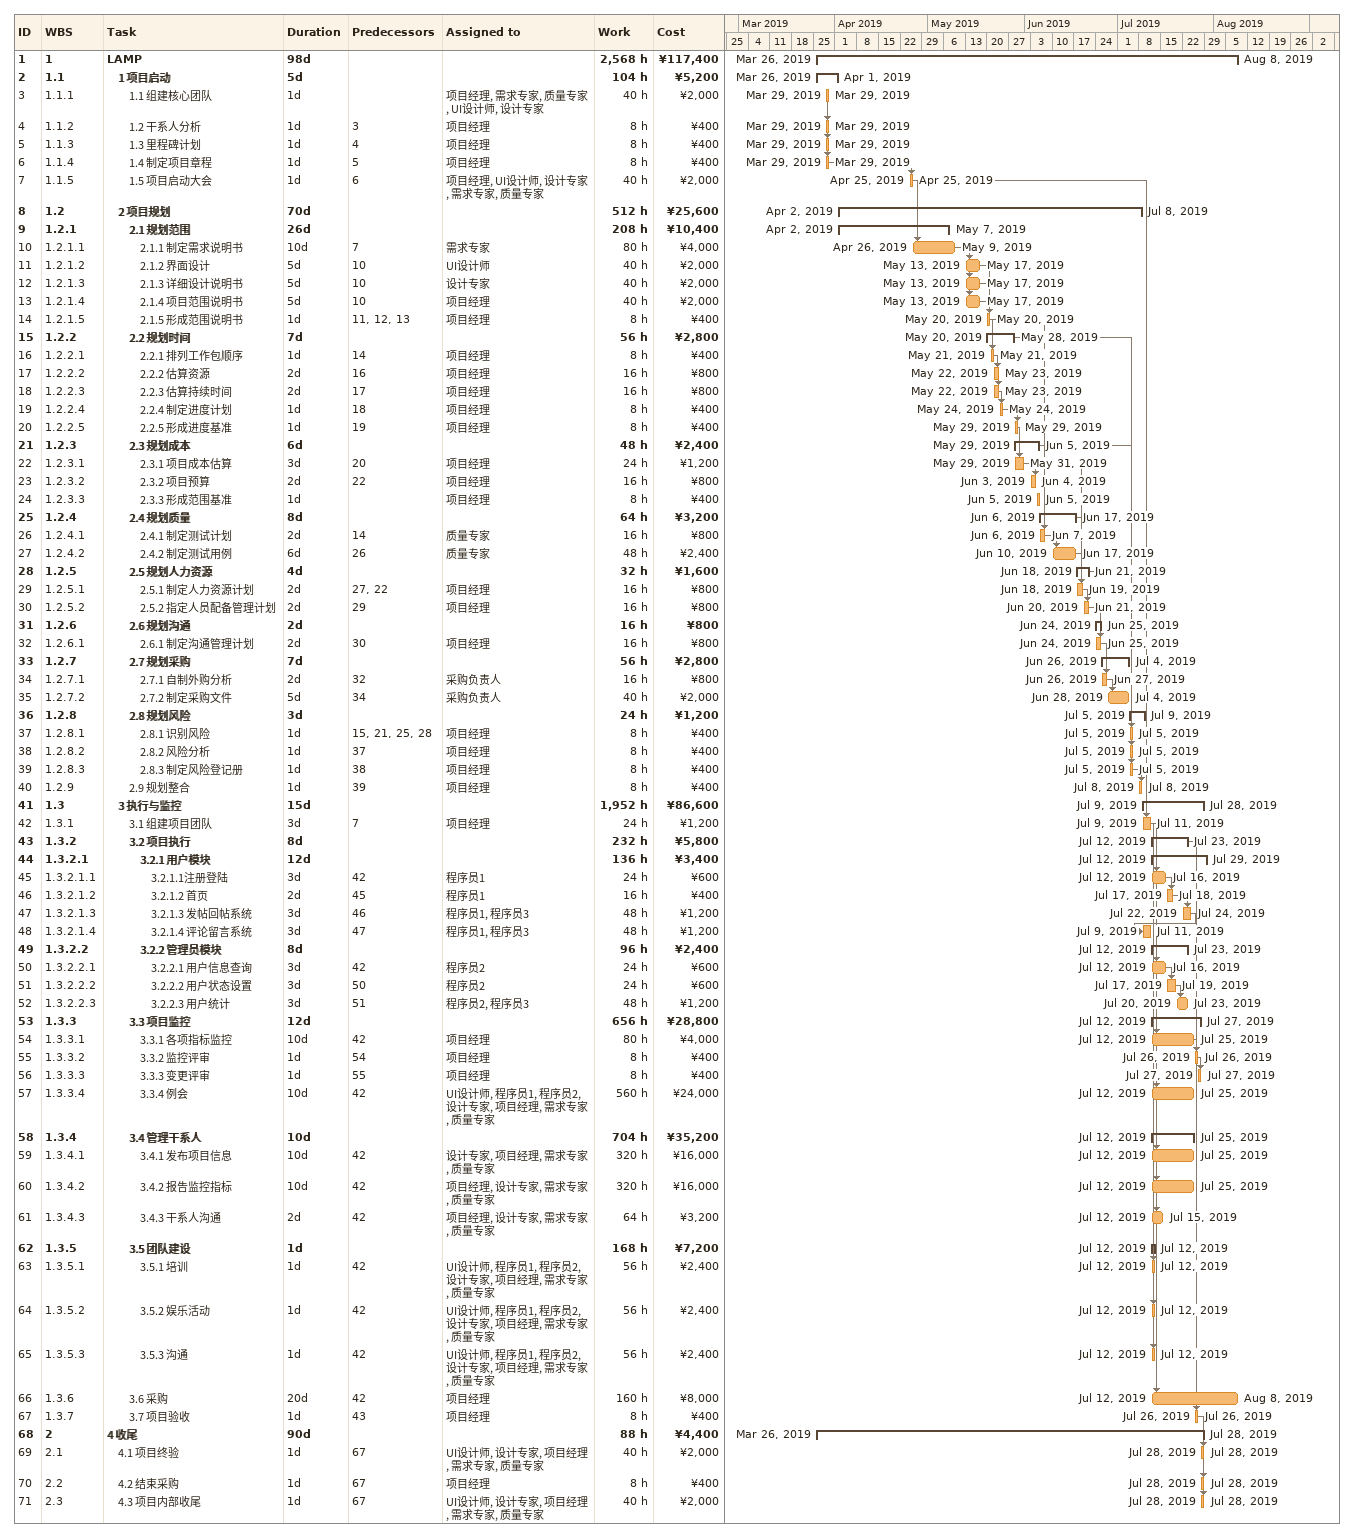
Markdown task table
| ID | WBS | Task | Duration | Start | Finish | Predecessors | Resources | Work (h) | Cost (¥) |
|---|---|---|---|---|---|---|---|---|---|
| 1 | 1 | **LAMP** | 98d | 2019-03-26 | 2019-08-08 |  |  | 2568 | 117400 |
| 2 | 1.1 | **1 项目启动** | 5d | 2019-03-26 | 2019-04-01 |  |  | 104 | 5200 |
| 3 | 1.1.1 | 1.1 组建核心团队 | 1d | 2019-03-29 | 2019-03-29 |  | 项目经理, 需求专家, 质量专家, UI设计师, 设计专家 | 40 | 2000 |
| 4 | 1.1.2 | 1.2 干系人分析 | 1d | 2019-03-29 | 2019-03-29 | 3 | 项目经理 | 8 | 400 |
| 5 | 1.1.3 | 1.3 里程碑计划 | 1d | 2019-03-29 | 2019-03-29 | 4 | 项目经理 | 8 | 400 |
| 6 | 1.1.4 | 1.4 制定项目章程 | 1d | 2019-03-29 | 2019-03-29 | 5 | 项目经理 | 8 | 400 |
| 7 | 1.1.5 | 1.5 项目启动大会 | 1d | 2019-04-25 | 2019-04-25 | 6 | 项目经理, UI设计师, 设计专家, 需求专家, 质量专家 | 40 | 2000 |
| 8 | 1.2 | **2 项目规划** | 70d | 2019-04-02 | 2019-07-08 |  |  | 512 | 25600 |
| 9 | 1.2.1 | **2.1 规划范围** | 26d | 2019-04-02 | 2019-05-07 |  |  | 208 | 10400 |
| 10 | 1.2.1.1 | 2.1.1 制定需求说明书 | 10d | 2019-04-26 | 2019-05-09 | 7 | 需求专家 | 80 | 4000 |
| 11 | 1.2.1.2 | 2.1.2 界面设计 | 5d | 2019-05-13 | 2019-05-17 | 10 | UI设计师 | 40 | 2000 |
| 12 | 1.2.1.3 | 2.1.3 详细设计说明书 | 5d | 2019-05-13 | 2019-05-17 | 10 | 设计专家 | 40 | 2000 |
| 13 | 1.2.1.4 | 2.1.4 项目范围说明书 | 5d | 2019-05-13 | 2019-05-17 | 10 | 项目经理 | 40 | 2000 |
| 14 | 1.2.1.5 | 2.1.5 形成范围说明书 | 1d | 2019-05-20 | 2019-05-20 | 11, 12, 13 | 项目经理 | 8 | 400 |
| 15 | 1.2.2 | **2.2 规划时间** | 7d | 2019-05-20 | 2019-05-28 |  |  | 56 | 2800 |
| 16 | 1.2.2.1 | 2.2.1 排列工作包顺序 | 1d | 2019-05-21 | 2019-05-21 | 14 | 项目经理 | 8 | 400 |
| 17 | 1.2.2.2 | 2.2.2 估算资源 | 2d | 2019-05-22 | 2019-05-23 | 16 | 项目经理 | 16 | 800 |
| 18 | 1.2.2.3 | 2.2.3 估算持续时间 | 2d | 2019-05-22 | 2019-05-23 | 17 | 项目经理 | 16 | 800 |
| 19 | 1.2.2.4 | 2.2.4 制定进度计划 | 1d | 2019-05-24 | 2019-05-24 | 18 | 项目经理 | 8 | 400 |
| 20 | 1.2.2.5 | 2.2.5 形成进度基准 | 1d | 2019-05-29 | 2019-05-29 | 19 | 项目经理 | 8 | 400 |
| 21 | 1.2.3 | **2.3 规划成本** | 6d | 2019-05-29 | 2019-06-05 |  |  | 48 | 2400 |
| 22 | 1.2.3.1 | 2.3.1 项目成本估算 | 3d | 2019-05-29 | 2019-05-31 | 20 | 项目经理 | 24 | 1200 |
| 23 | 1.2.3.2 | 2.3.2 项目预算 | 2d | 2019-06-03 | 2019-06-04 | 22 | 项目经理 | 16 | 800 |
| 24 | 1.2.3.3 | 2.3.3 形成范围基准 | 1d | 2019-06-05 | 2019-06-05 |  | 项目经理 | 8 | 400 |
| 25 | 1.2.4 | **2.4 规划质量** | 8d | 2019-06-06 | 2019-06-17 |  |  | 64 | 3200 |
| 26 | 1.2.4.1 | 2.4.1 制定测试计划 | 2d | 2019-06-06 | 2019-06-07 | 14 | 质量专家 | 16 | 800 |
| 27 | 1.2.4.2 | 2.4.2 制定测试用例 | 6d | 2019-06-10 | 2019-06-17 | 26 | 质量专家 | 48 | 2400 |
| 28 | 1.2.5 | **2.5 规划人力资源** | 4d | 2019-06-18 | 2019-06-21 |  |  | 32 | 1600 |
| 29 | 1.2.5.1 | 2.5.1 制定人力资源计划 | 2d | 2019-06-18 | 2019-06-19 | 27, 22 | 项目经理 | 16 | 800 |
| 30 | 1.2.5.2 | 2.5.2 指定人员配备管理计划 | 2d | 2019-06-20 | 2019-06-21 | 29 | 项目经理 | 16 | 800 |
| 31 | 1.2.6 | **2.6 规划沟通** | 2d | 2019-06-24 | 2019-06-25 |  |  | 16 | 800 |
| 32 | 1.2.6.1 | 2.6.1 制定沟通管理计划 | 2d | 2019-06-24 | 2019-06-25 | 30 | 项目经理 | 16 | 800 |
| 33 | 1.2.7 | **2.7 规划采购** | 7d | 2019-06-26 | 2019-07-04 |  |  | 56 | 2800 |
| 34 | 1.2.7.1 | 2.7.1 自制外购分析 | 2d | 2019-06-26 | 2019-06-27 | 32 | 采购负责人 | 16 | 800 |
| 35 | 1.2.7.2 | 2.7.2 制定采购文件 | 5d | 2019-06-28 | 2019-07-04 | 34 | 采购负责人 | 40 | 2000 |
| 36 | 1.2.8 | **2.8 规划风险** | 3d | 2019-07-05 | 2019-07-09 |  |  | 24 | 1200 |
| 37 | 1.2.8.1 | 2.8.1 识别风险 | 1d | 2019-07-05 | 2019-07-05 | 15, 21, 25, 28 | 项目经理 | 8 | 400 |
| 38 | 1.2.8.2 | 2.8.2 风险分析 | 1d | 2019-07-05 | 2019-07-05 | 37 | 项目经理 | 8 | 400 |
| 39 | 1.2.8.3 | 2.8.3 制定风险登记册 | 1d | 2019-07-05 | 2019-07-05 | 38 | 项目经理 | 8 | 400 |
| 40 | 1.2.9 | 2.9 规划整合 | 1d | 2019-07-08 | 2019-07-08 | 39 | 项目经理 | 8 | 400 |
| 41 | 1.3 | **3 执行与监控** | 15d | 2019-07-09 | 2019-07-28 |  |  | 1952 | 86600 |
| 42 | 1.3.1 | 3.1 组建项目团队 | 3d | 2019-07-09 | 2019-07-11 | 7 | 项目经理 | 24 | 1200 |
| 43 | 1.3.2 | **3.2 项目执行** | 8d | 2019-07-12 | 2019-07-23 |  |  | 232 | 5800 |
| 44 | 1.3.2.1 | **3.2.1 用户模块** | 12d | 2019-07-12 | 2019-07-29 |  |  | 136 | 3400 |
| 45 | 1.3.2.1.1 | 3.2.1.1注册登陆 | 3d | 2019-07-12 | 2019-07-16 | 42 | 程序员1 | 24 | 600 |
| 46 | 1.3.2.1.2 | 3.2.1.2 首页 | 2d | 2019-07-17 | 2019-07-18 | 45 | 程序员1 | 16 | 400 |
| 47 | 1.3.2.1.3 | 3.2.1.3 发帖回帖系统 | 3d | 2019-07-22 | 2019-07-24 | 46 | 程序员1, 程序员3 | 48 | 1200 |
| 48 | 1.3.2.1.4 | 3.2.1.4 评论留言系统 | 3d | 2019-07-09 | 2019-07-11 | 47 | 程序员1, 程序员3 | 48 | 1200 |
| 49 | 1.3.2.2 | **3.2.2 管理员模块** | 8d | 2019-07-12 | 2019-07-23 |  |  | 96 | 2400 |
| 50 | 1.3.2.2.1 | 3.2.2.1 用户信息查询 | 3d | 2019-07-12 | 2019-07-16 | 42 | 程序员2 | 24 | 600 |
| 51 | 1.3.2.2.2 | 3.2.2.2 用户状态设置 | 3d | 2019-07-17 | 2019-07-19 | 50 | 程序员2 | 24 | 600 |
| 52 | 1.3.2.2.3 | 3.2.2.3 用户统计 | 3d | 2019-07-20 | 2019-07-23 | 51 | 程序员2, 程序员3 | 48 | 1200 |
| 53 | 1.3.3 | **3.3 项目监控** | 12d | 2019-07-12 | 2019-07-27 |  |  | 656 | 28800 |
| 54 | 1.3.3.1 | 3.3.1 各项指标监控 | 10d | 2019-07-12 | 2019-07-25 | 42 | 项目经理 | 80 | 4000 |
| 55 | 1.3.3.2 | 3.3.2 监控评审 | 1d | 2019-07-26 | 2019-07-26 | 54 | 项目经理 | 8 | 400 |
| 56 | 1.3.3.3 | 3.3.3 变更评审 | 1d | 2019-07-27 | 2019-07-27 | 55 | 项目经理 | 8 | 400 |
| 57 | 1.3.3.4 | 3.3.4 例会 | 10d | 2019-07-12 | 2019-07-25 | 42 | UI设计师, 程序员1, 程序员2, 设计专家, 项目经理, 需求专家, 质量专家 | 560 | 24000 |
| 58 | 1.3.4 | **3.4 管理干系人** | 10d | 2019-07-12 | 2019-07-25 |  |  | 704 | 35200 |
| 59 | 1.3.4.1 | 3.4.1 发布项目信息 | 10d | 2019-07-12 | 2019-07-25 | 42 | 设计专家, 项目经理, 需求专家, 质量专家 | 320 | 16000 |
| 60 | 1.3.4.2 | 3.4.2 报告监控指标 | 10d | 2019-07-12 | 2019-07-25 | 42 | 项目经理, 设计专家, 需求专家, 质量专家 | 320 | 16000 |
| 61 | 1.3.4.3 | 3.4.3 干系人沟通 | 2d | 2019-07-12 | 2019-07-15 | 42 | 项目经理, 设计专家, 需求专家, 质量专家 | 64 | 3200 |
| 62 | 1.3.5 | **3.5 团队建设** | 1d | 2019-07-12 | 2019-07-12 |  |  | 168 | 7200 |
| 63 | 1.3.5.1 | 3.5.1 培训 | 1d | 2019-07-12 | 2019-07-12 | 42 | UI设计师, 程序员1, 程序员2, 设计专家, 项目经理, 需求专家, 质量专家 | 56 | 2400 |
| 64 | 1.3.5.2 | 3.5.2 娱乐活动 | 1d | 2019-07-12 | 2019-07-12 | 42 | UI设计师, 程序员1, 程序员2, 设计专家, 项目经理, 需求专家, 质量专家 | 56 | 2400 |
| 65 | 1.3.5.3 | 3.5.3 沟通 | 1d | 2019-07-12 | 2019-07-12 | 42 | UI设计师, 程序员1, 程序员2, 设计专家, 项目经理, 需求专家, 质量专家 | 56 | 2400 |
| 66 | 1.3.6 | 3.6 采购 | 20d | 2019-07-12 | 2019-08-08 | 42 | 项目经理 | 160 | 8000 |
| 67 | 1.3.7 | 3.7 项目验收 | 1d | 2019-07-26 | 2019-07-26 | 43 | 项目经理 | 8 | 400 |
| 68 | 2 | **4 收尾** | 90d | 2019-03-26 | 2019-07-28 |  |  | 88 | 4400 |
| 69 | 2.1 | 4.1 项目终验 | 1d | 2019-07-28 | 2019-07-28 | 67 | UI设计师, 设计专家, 项目经理, 需求专家, 质量专家 | 40 | 2000 |
| 70 | 2.2 | 4.2 结束采购 | 1d | 2019-07-28 | 2019-07-28 | 67 | 项目经理 | 8 | 400 |
| 71 | 2.3 | 4.3 项目内部收尾 | 1d | 2019-07-28 | 2019-07-28 | 67 | UI设计师, 设计专家, 项目经理, 需求专家, 质量专家 | 40 | 2000 |
